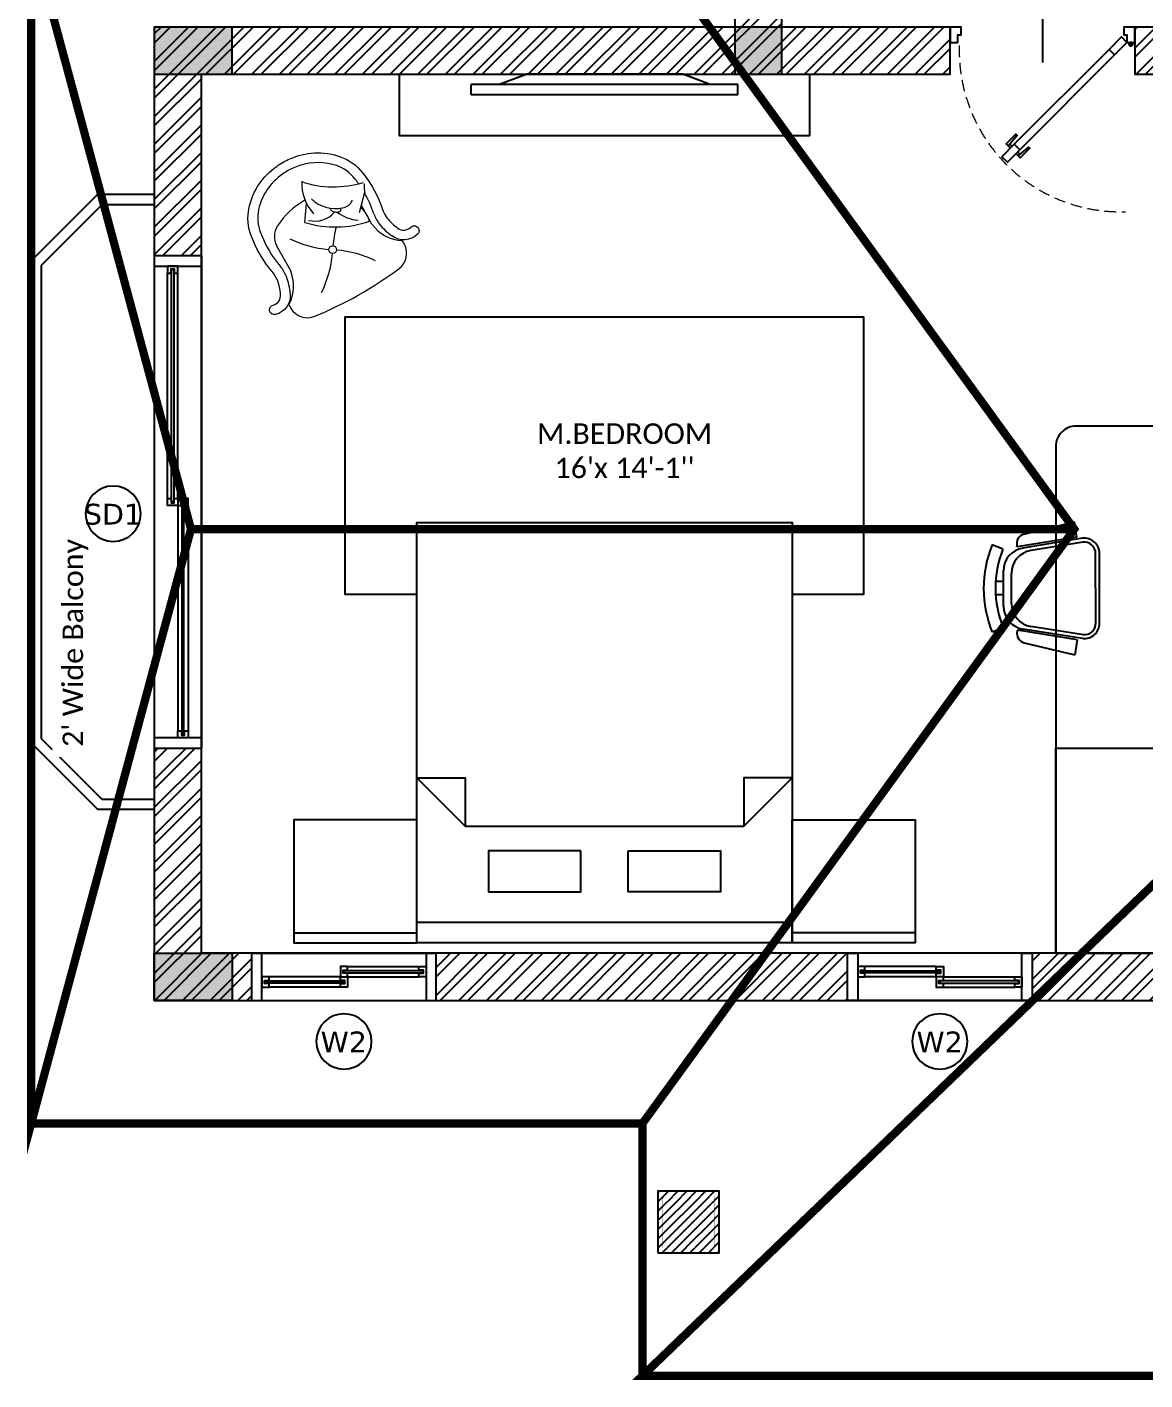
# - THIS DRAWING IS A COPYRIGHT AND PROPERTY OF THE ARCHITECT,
# Model space of a CAD drawing. Header units: millimetres. Extents: x -2842 to 18480, y -2414 to 14540.
# Drawn here: x -620 to 4830, y -1850 to 4745 of the extents above; entities that cross this region are included whole.
import ezdxf
from ezdxf.enums import TextEntityAlignment as Align

# ---------------------------------------------------------------- set-up
doc = ezdxf.new("R2010")
doc.units = ezdxf.units.MM
doc.header["$LTSCALE"] = 150
doc.linetypes.add('DASHED', pattern=[0.75, 0.5, -0.25])
for name, color, linetype in [('ad-Column', 3, 'Continuous'), ('ad-Column Hatch', 125, 'Continuous'), ('ad-Door', 11, 'Continuous'), ('ad-Elevation 10', 8, 'Continuous'), ('ad-Furniture', 8, 'Continuous'), ('ad-MS Columns', 1, 'Continuous'), ('ad-Railing', 6, 'Continuous'), ('ad-RCC', 3, 'Continuous'), ('ad-RCC Hatch', 125, 'Continuous'), ('ad-Text main', 7, 'Continuous'), ('ad-Text Main_Door&window Label', 7, 'Continuous'), ('ad-Wall', 240, 'Continuous'), ('ad-Wall hatch', 8, 'Continuous')]:
    doc.layers.add(name, color=color, linetype=linetype)
for name, color, linetype, true_color in [('ad-Glass Sectionline', 140, 'Continuous', 0x00bfff), ('ad-Primary Roof', 5, 'Continuous', 0x0000ff), ('ad-Secondary Roof', 6, 'Continuous', 0xff00ff)]:
    doc.layers.add(name, color=color, linetype=linetype, true_color=true_color)
doc.styles.add('6 U T S R N_Typical Floor Plan$0$3BHK-E(NB)$0$grid_text', font='verdana.ttf', dxfattribs={"width": 0.9})
doc.styles.add('New Text Style', font='arial.ttf', dxfattribs={"height": 100})
doc.styles.get("Standard").update_dxf_attribs({"font": 'calibril.ttf'})

# ---------------------------------------------------------------- blocks, each defined once
blk = doc.blocks.new('A$Cc8134665')
at = {"layer": 'ad-Furniture', "ltscale": 0.125}
for p, q in [((0, -999.5), (0, 1000.5)), ((50, 650.5), (50, -649.5)), ((100, 650.5), (50, 650.5)), ((100, 650.5), (100, -649.5)), ((50, 515.6), (0, 382)), ((0, 382), (0, -382)), ((50, -515.6), (0, -382)), ((100, -649.5), (50, -649.5))]:
    blk.add_line(p, q, dxfattribs=at)
blk.add_lwpolyline([(0, 1000.5), (300, 1000.5), (300, -999.5), (0, -999.5)], dxfattribs=at)
blk = doc.blocks.new('zw$6C7B')
at = {"layer": 'ad-Furniture'}
for points in [[(0, 2430), (600, 2430), (600, 3030), (0, 3030)], [(0, 600), (2050, 600), (2050, 2430), (0, 2430)], [(450, 1630), (450, 2080), (250, 2080), (250, 1630)], [(450, 1400), (450, 950), (250, 950), (250, 1400)], [(0, 600), (600, 600), (600, 0), (0, 0)]]:
    blk.add_lwpolyline(points, close=True, dxfattribs=at)
for points in [[(50, 3030), (50, 2430)], [(100, 2430), (100, 600)], [(570.2, 835.1), (805.2, 600), (805.2, 835.1), (570.2, 835.1), (570.2, 2194.9), (805.2, 2430), (805.2, 2194.9), (570.2, 2194.9)], [(50, 0), (50, 600)]]:
    blk.add_lwpolyline(points, dxfattribs=at)
at = {"layer": 'ad-Furniture', "color": 33}
blk.add_lwpolyline([(1700, 2430), (1700, 2780), (3050, 2780), (3050, 250), (1700, 250), (1700, 600)], dxfattribs=at)
blk = doc.blocks.new('A$Cf77fbf3b')
at = {"layer": 'ad-Furniture', "color": 33, "lineweight": 9}
for p, q in [((179.5, 35.3), (204.1, 135.2)), ((-87.1, -12.4), (-80, 80.3)), ((204.4, 40.7), (187.9, 69.7)), ((238.9, -20.4), (222.4, 8.8)), ((-157.9, -245), (-224, -128.2))]:
    blk.add_line(p, q, dxfattribs=at)
for points in [[(-159.1, -358.9, -0.376016), (-231, -461.3, -1), (-242.3, -415.2, 0.38153), (-206.4, -363.1, 0.07929), (-221.6, -294.1, 0.092405), (-249.3, -249.8, -0.08731), (-347.6, -80.2, -0.151809), (-359.6, 60.3, -0.19099), (-224.5, 260.6, -0.078219), (-160.2, 297, -0.19099), (81.1, 309.6, -0.151809), (195.4, 227, -0.091746), (293.3, 45.9, 0.074806), (313.8, 8.8, 0.07929), (365.1, -39.7, 0.38153), (428.3, -35.8, -1.000282), (462, -69.2, -0.376018), (337.1, -78.1)], [(36, 56.8, 0.053245), (35.6, 55.3, 0.175914), (36.6, 50.7, 0.103979), (41.9, 45.1, 0.064466), (49.4, 41.3, 0.050626), (59.8, 38.7, 0.050626)], [(59.8, 38.7, 0.050626), (70.5, 38.2, 0.064466), (78.8, 39.8, 0.103979), (85.5, 43.7, 0.175914), (87.8, 47.8, 0.175914), (86.8, 52.4, 0.068381), (83.5, 56.4, 0.064466)], [(-167.9, -410.3), (-160.8, -422.8, 0.020587), (-155.9, -431.7, 0.371699), (-38.4, -469.8, 0.06077), (370.1, -238.6, 0.369279), (397.9, -118.3, 0.020587), (392.8, -109.5), (385.7, -97)]]:
    blk.add_lwpolyline(points, format="xyb", dxfattribs=at)
blk.add_circle((47.7, -145.5), 19, dxfattribs=at)
for centre, radius, start, end in [((-23.5, -1.1), 280.4, 71.38368, 114.98579), ((5.3, 84.6), 190, 36.85519, 71.38368), ((-39.4, -10), 280.4, 124.01896, 167.62108), ((-76.8, 74.6), 190, 110.05593, 128.94883), ((-247.1, -129.3), 520.6, 35.92444, 39.0259), ((53.1, 659.9), 498.8, 251.58749, 286.9345), ((109.4, 175.5), 212, 176.31126, 223.27492), ((413.7, 161.8), 212, 176.44347, 189.43913), ((100, -237.9), 382.7, 119.27515, 147.0375), ((61, 219.8), 165, 225.48876, 282.39729), ((87.5, 119.6), 61.6, 278.3523, 336.88137), ((-247.1, -129.3), 520.6, 17.73835, 30.10175), ((-127.6, 9.3), 190, 167.62108, 202.14956), ((-39.2, 122.6), 128.7, 256.04488, 319.41678), ((184, 179.4), 181.1, 231.22158, 266.19704), ((107.1, -35.4), 123.5, 13.81583, 50.19066), ((426.8, 95.6), 190, 200.42204, 217.5344), ((185.6, 115.6), 520.6, 199.97886, 221.2664), ((-141.4, -81.4), 95, 147.0375, 209.50238), ((60.3, 464.1), 498.8, 252.81249, 289.53051), ((591.9, -173.1), 544.9, 165.2736, 175.0907), ((399.8, 98.5), 200.1, 216.46793, 266.65835), ((491.4, 145.3), 271.5, 217.5344, 235.36729), ((75.4, 398.8), 544.9, 244.23329, 265.0907), ((-496.5, -117.8), 544.9, 334.23329, 355.0907), ((20, -689.7), 544.9, 64.23329, 85.0907), ((-354.2, -346.3), 190, 21.47036, 38.58271), ((-342.7, -321.7), 200.1, 332.34641, 22.53683), ((-430, -376.1), 271.5, 3.63747, 21.47036)]:
    blk.add_arc(centre, radius, start, end, dxfattribs=at)
blk = doc.blocks.new('A$Cb8966b9a')
at = {"layer": 'ad-Furniture', "color": 33}
for p, q in [((-403.5, 205.2), (-169.5, 301.8)), ((-146.5, 230.5), (-169.5, 301.8)), ((-146.5, 230.5), (-427.2, 139.8)), ((-118.7, 228.7), (-399.4, 138)), ((-113, 210.9), (-359, 131.3)), ((-427.2, 139.8), (-429, 144.1)), ((7.4, -170.5), (-44.4, 164.8)), ((25.9, -167.6), (-25.9, 167.6)), ((-494.1, 117.2), (-549.9, 130.5)), ((-449.5, -157), (-475.9, 13.9)), ((-413, -138.5), (-435.5, 7.2)), ((-506.1, -41.2), (-468.3, -35.4)), ((-496.7, -105.7), (-458.3, -99.8)), ((-435.6, -261), (-484.8, -290.5)), ((-365, -262.3), (-365.4, -266.9)), ((-70, -264), (-365, -262.3)), ((-44.1, -253.9), (-339.1, -252.2)), ((-44, -235.2), (-302.6, -233.7)), ((-322.7, -317.5), (-70.4, -338.9)), ((-70, -264), (-70.4, -338.9))]:
    blk.add_line(p, q, dxfattribs=at)
for centre, radius, start, end in [((-385.7, 161.9), 46.8, 112.4281, 202.4281), ((-100, 156.2), 74.9, 8.79143, 104.50202), ((-100, 156.2), 56.2, 8.79143, 104.50202), ((-364.9, 31), 112.4, 107.9151, 188.79143), ((0, 0), 565.1, 166.65054, 210.93231), ((0, 0), 507.8, 166.65054, 210.93231), ((-324.5, 24.4), 112.4, 107.9151, 188.79143), ((-338.4, -139.8), 112.4, 188.79143, 269.66775), ((-301.9, -121.3), 112.4, 188.79143, 269.66775), ((-48.1, -179.1), 56.2, 273.08083, 8.79143), ((-48.1, -179.1), 74.9, 273.08083, 8.79143), ((-318.7, -270.9), 46.8, 175.15476, 265.15476)]:
    blk.add_arc(centre, radius, start, end, dxfattribs=at)
blk = doc.blocks.new('zw$66EE')
at = {"layer": 'ad-Furniture'}
blk.add_lwpolyline([(4395, 230), (4995, 230), (4995, 2800), (4495, 2800, 0.414214), (4395, 2700)], format="xyb", close=True, dxfattribs=at)
blk.add_lwpolyline([(4395, 230), (4395, 1230), (4995, 1230), (4995, 230)], close=True, dxfattribs=at)
for name, p, rotation in [('A$Cc8134665', (2194.5, 4515), 270), ('A$Cf77fbf3b', (822, 3805), 359.9999999999998), ('A$Cb8966b9a', (4608.6, 2008.9), 351.3523594200168)]:
    blk.add_blockref(name, p, dxfattribs=dict(at, rotation=rotation))
at = {"layer": 'ad-Furniture', "xscale": -1, "rotation": 270}
blk.add_blockref('zw$6C7B', (680, 280), dxfattribs=at)
blk = doc.blocks.new('6 U T S R N_Typical Floor Plan$0$ad_Window Tag')
blk.add_circle((0, 0), 150)
at = {"style": '6 U T S R N_Typical Floor Plan$0$3BHK-E(NB)$0$grid_text', "width": 0.9}
blk.add_attdef('D1', text='', height=125, dxfattribs=at).set_placement((0, 0), align=Align.MIDDLE_CENTER)
blk = doc.blocks.new('zw$6540')
at = {"layer": 'ad-Text Main_Door&window Label'}
ref = blk.add_blockref('6 U T S R N_Typical Floor Plan$0$ad_Window Tag', (925, -200), dxfattribs=dict(at, xscale=-0.9, yscale=0.9, zscale=0.9))
ref.add_attrib('D1', 'W2', dxfattribs={"height": 101.25, "rotation": 2160, "style": '6 U T S R N_Typical Floor Plan$0$3BHK-E(NB)$0$grid_text'}).set_placement((924, -202.1), align=Align.MIDDLE_CENTER)
ref = blk.add_blockref('6 U T S R N_Typical Floor Plan$0$ad_Window Tag', (3830, -200), dxfattribs=dict(at, xscale=-0.9, yscale=0.9, zscale=0.9))
ref.add_attrib('D1', 'W2', dxfattribs={"height": 101.25, "rotation": 2160, "style": '6 U T S R N_Typical Floor Plan$0$3BHK-E(NB)$0$grid_text'}).set_placement((3829, -202.1), align=Align.MIDDLE_CENTER)
at = {"layer": 'ad-Text main', "insert": (-384.4, 2354.5), "char_height": 100, "width": 2237.11, "attachment_point": 5, "rotation": 90, "bg_fill": 2}
blk.add_mtext("\\pxqd;2' Wide Balcony", dxfattribs=at)
at = {"layer": 'ad-Text main', "insert": (2293.2, 2679.1), "char_height": 100, "width": 1741.287, "attachment_point": 5, "bg_fill": 2}
blk.add_mtext("M.BEDROOM^J16'x 14'-1''", dxfattribs=at)
at = {"layer": 'ad-Text Main_Door&window Label'}
ref = blk.add_blockref('6 U T S R N_Typical Floor Plan$0$ad_Window Tag', (-200, 2372.5), dxfattribs=dict(at, xscale=-0.9, yscale=0.9, zscale=0.9))
ref.add_attrib('D1', 'SD1', dxfattribs={"height": 101.25, "rotation": 2160, "style": '6 U T S R N_Typical Floor Plan$0$3BHK-E(NB)$0$grid_text'}).set_placement((-201, 2370.4), align=Align.MIDDLE_CENTER)
blk = doc.blocks.new('*U164')
for p, q in [((-8.3, -111.1), (-41.7, -111.1)), ((-25, -127.8), (-25, -94.4)), ((-811.3, -760.8), (-796.4, -775.7)), ((-746.2, -826), (-761.1, -811.1))]:
    blk.add_line(p, q)
for points in [[(-1150, -100), (-1150, -50), (-1128.6, -50), (-1128.6, -35.7), (-1128.6, 0), (-1200, 0), (-1200, -100)], [(-50, -100), (0, -100), (0, 0), (-71.4, 0), (-71.4, -35.7), (-71.4, -50), (-50, -50)], [(-50, -100), (-130.8, -180.8), (-166.2, -145.5), (-85.4, -64.6)], [(-130.8, -180.8), (-747, -797), (-782.4, -761.6), (-166.2, -145.5)], [(-827.8, -877.8), (-747, -797), (-782.4, -761.6), (-863.2, -842.5)]]:
    blk.add_lwpolyline(points, close=True)
for points in [[(-808.2, -787.5), (-835.7, -760), (-772.9, -697.2), (-765, -705), (-822, -773.7)], [(-772.8, -822.8), (-745.4, -850.3), (-682.5, -787.5), (-690.4, -779.7), (-759, -836.7)]]:
    blk.add_lwpolyline(points)
blk.add_circle((-25, -111.1), 11.1)
at = {"color": 8, "linetype": 'DASHED', "lineweight": 0}
blk.add_arc((-93.1, -153.1), 1047.4, 178.18808, 271.81192, dxfattribs=at)
at = {"layer": 'ad-Text Main_Door&window Label'}
blk.add_line((-600, 125), (-600, -230), dxfattribs=at)
blk.add_circle((-600.3, 245), 120, dxfattribs=at)
at = {"layer": 'ad-Text Main_Door&window Label', "style": 'New Text Style'}
blk.add_attdef('D1', text='', height=100, dxfattribs=at).set_placement((-600.3, 245), align=Align.MIDDLE_CENTER)
blk = doc.blocks.new('$ZCDB_AUDIT_GENERATED_C77D')
blk.add_wipeout([(0, 230), (2400, 230), (2400, 0), (0, 0)]).dxf.layer = 'ad-Elevation 10'
at = {"layer": 'ad-Elevation 10'}
for points in [[(2400, 230), (0, 230)], [(2400, 0), (0, 0)]]:
    blk.add_lwpolyline(points, dxfattribs=at)
for points in [[(50, 0), (50, 230), (0, 230), (0, 0)], [(2350, 0), (2400, 0), (2400, 230), (2350, 230)], [(1217.5, 133), (1217.5, 115), (1182.5, 115), (1182.5, 165), (1217.5, 165), (1217.5, 147), (1195.5, 147), (1195.5, 133)], [(2315, 133), (2315, 115), (2350, 115), (2350, 165), (2315, 165), (2315, 147), (2337, 147), (2337, 133)], [(85, 83), (85, 65), (50, 65), (50, 115), (85, 115), (85, 97), (63, 97), (63, 83)], [(1182.5, 83), (1182.5, 65), (1217.5, 65), (1217.5, 115), (1182.5, 115), (1182.5, 97), (1204.5, 97), (1204.5, 83)]]:
    blk.add_lwpolyline(points, close=True, dxfattribs=at)
at = {"layer": 'ad-Glass Sectionline'}
for points in [[(1200, 145), (2335, 145), (2335, 135), (1200, 135)], [(1200, 95), (65, 95), (65, 85), (1200, 85)]]:
    blk.add_lwpolyline(points, close=True, dxfattribs=at)
for points in [[(1217.5, 165), (2315, 165)], [(1182.5, 115), (85, 115)], [(1217.5, 115), (2315, 115)], [(1182.5, 65), (85, 65)]]:
    blk.add_lwpolyline(points, dxfattribs=at)
blk = doc.blocks.new('*U79')
blk.add_blockref('$ZCDB_AUDIT_GENERATED_C77D', (0, 0))
blk = doc.blocks.new('$ZCDB_AUDIT_GENERATED_C7DC')
blk.add_wipeout([(0, 230), (900, 230), (900, 0), (0, 0)]).dxf.layer = 'ad-Elevation 10'
at = {"layer": 'ad-Elevation 10'}
for points in [[(900, 230), (0, 230)], [(900, 0), (0, 0)]]:
    blk.add_lwpolyline(points, dxfattribs=at)
for points in [[(50, 0), (50, 230), (0, 230), (0, 0)], [(850, 0), (900, 0), (900, 230), (850, 230)], [(467.5, 133), (467.5, 115), (432.5, 115), (432.5, 165), (467.5, 165), (467.5, 147), (445.5, 147), (445.5, 133)], [(815, 133), (815, 115), (850, 115), (850, 165), (815, 165), (815, 147), (837, 147), (837, 133)], [(85, 83), (85, 65), (50, 65), (50, 115), (85, 115), (85, 97), (63, 97), (63, 83)], [(432.5, 83), (432.5, 65), (467.5, 65), (467.5, 115), (432.5, 115), (432.5, 97), (454.5, 97), (454.5, 83)]]:
    blk.add_lwpolyline(points, close=True, dxfattribs=at)
at = {"layer": 'ad-Glass Sectionline'}
for points in [[(450, 145), (835, 145), (835, 135), (450, 135)], [(450, 95), (65, 95), (65, 85), (450, 85)]]:
    blk.add_lwpolyline(points, close=True, dxfattribs=at)
for points in [[(467.5, 165), (815, 165)], [(432.5, 115), (85, 115)], [(467.5, 115), (815, 115)], [(432.5, 65), (85, 65)]]:
    blk.add_lwpolyline(points, dxfattribs=at)
blk = doc.blocks.new('*U80')
blk.add_blockref('$ZCDB_AUDIT_GENERATED_C7DC', (0, 0))
blk = doc.blocks.new('zw$6266')
at = {"layer": 'ad-Wall hatch', "transparency": 33554610}
h = blk.add_hatch(dxfattribs=at)
h.set_pattern_fill('ANSI32', color=256, scale=10)
h.set_pattern_definition([(45, (388744.33, 102900.03), (-67.35192, 67.35192), []), (45, (388789.235, 102900.03), (-67.35192, 67.35192), [])])
h.paths.add_polyline_path([(230, 8875), (230, 9105), (0, 9105), (0, 8645), (2830, 8645), (2830, 4745), (0, 4745), (0, 0), (9240, 0), (9240, 230), (8540, 230), (8540, 4745), (4780, 4745), (4780, 4515), (4995, 4515), (4995, 3930), (5110, 3930), (5110, 4630), (8310, 4630), (8310, 3130), (6860, 3130), (6860, 3015), (8310, 3015), (8310, 230), (5110, 230), (5110, 3015), (6060, 3015), (6060, 3130), (4995, 3130), (4995, 230), (230, 230), (230, 4515), (3880, 4515), (3880, 4745), (3060, 4745), (3060, 8875)])
at = {"layer": 'ad-Railing', "elevation": 0}
for points in [[(0, 930), (-275, 930), (-600, 1255), (-600, 3605), (-275, 3930), (0, 3930)], [(0, 980), (-254.3, 980), (-550, 1275.7), (-550, 3584.3), (-254.3, 3880), (0, 3880)]]:
    blk.add_lwpolyline(points, dxfattribs=at)
at = {"layer": 'ad-Door', "ltscale": 5, "xscale": 0.7499999997027537, "yscale": 0.7499999997027537, "zscale": 0.7499999997027537}
blk.add_blockref('*U164', (4780, 4745), dxfattribs=at).add_auto_attribs({'D1': 'D1'})
for name, p, rotation in [('*U79', (230, 1230), 90), ('*U80', (1375, 230), 179.9999999999999)]:
    blk.add_blockref(name, p, dxfattribs=dict(rotation=rotation))
at = {"xscale": -1, "rotation": 179.9999999999999}
blk.add_blockref('*U80', (3380, 230), dxfattribs=at)
at = {"layer": 'ad-Wall'}
for points in [[(2830, 8645), (2830, 4745), (0, 4745), (0, 0), (9240, 0)], [(8540, 4745), (4780, 4745), (4780, 4515), (4995, 4515)], [(4995, 230), (230, 230), (230, 4515), (3880, 4515), (3880, 4745), (3060, 4745), (3060, 8875)]]:
    blk.add_lwpolyline(points, dxfattribs=at)
blk = doc.blocks.new('zw$B0BD')
blk.add_wipeout([(0, 0), (250, 0), (250, -250), (0, -250)])
at = {"layer": 'ad-MS Columns'}
h = blk.add_hatch(dxfattribs=at)
h.set_pattern_fill('ANSI31', color=256, scale=10)
h.set_pattern_definition([(45, (4e-12, -250), (-22.4506, 22.4506), [])])
h.paths.add_polyline_path([(0, 0), (250, 0), (250, -250), (0, -250)])
at = {"layer": 'ad-MS Columns', "const_width": 1}
blk.add_lwpolyline([(0, 0), (250, 0), (250, -250), (0, -250)], close=True, dxfattribs=at)
blk = doc.blocks.new('A$Cc8f236af')
at = {"layer": 'ad-MS Columns'}
blk.add_blockref('zw$B0BD', (-9640, -14575), dxfattribs=at)
blk = doc.blocks.new('A$Ca594aa6c')
at = {"layer": 'ad-Primary Roof', "linetype": 'DASHED', "ltscale": 2, "const_width": 40}
blk.add_lwpolyline([(12570, -15450), (2380, -15450), (7475, -10550)], close=True, dxfattribs=at)
blk.add_lwpolyline([(2380, -15450), (2380, -14220)], dxfattribs=at)
at = {"layer": 'ad-Secondary Roof', "linetype": 'DASHED', "ltscale": 2, "const_width": 40}
for points in [[(-600, -8425), (179.3, -11322.5), (-600, -14220)], [(2380, -8425), (4485.4, -11322.5), (2380, -14220), (-600, -14220), (-600, -8425)]]:
    blk.add_lwpolyline(points, close=True, dxfattribs=at)
blk.add_lwpolyline([(179.3, -11322.5), (4485.4, -11322.5)], dxfattribs=at)
blk = doc.blocks.new('1625W-Roof Plan')
at = {"rotation": 360}
blk.add_blockref('A$Ca594aa6c', (0, 13620), dxfattribs=at)
blk = doc.blocks.new('zw$6AA0')
at = {"layer": 'ad-Column Hatch', "transparency": 33554687}
h = blk.add_hatch(color=256, dxfattribs=at)
h.dxf.hatch_style = 1
h.paths.add_polyline_path([(0, -230), (380, -230), (380, 0), (0, 0)])
at = {"layer": 'ad-Column'}
blk.add_lwpolyline([(0, -230), (380, -230), (380, 0), (0, 0)], close=True, dxfattribs=at)
blk = doc.blocks.new('zw$C199')
at = {"layer": 'ad-Column Hatch', "transparency": 33554687}
h = blk.add_hatch(color=256, dxfattribs=at)
h.dxf.hatch_style = 1
h.paths.add_polyline_path([(0, 0), (230, 0), (230, 230), (0, 230)])
at = {"layer": 'ad-Column'}
blk.add_lwpolyline([(0, 0), (230, 0), (230, 230), (0, 230)], close=True, dxfattribs=at)
blk = doc.blocks.new('A$C42b14ea2')
at = {"layer": 'ad-RCC Hatch', "transparency": 33554687}
h = blk.add_hatch(dxfattribs=at)
h.set_pattern_fill('ANSI31', color=256, scale=10)
h.set_pattern_definition([(45, (13250, 8645), (-22.45064, 22.45064), [])])
h.paths.add_polyline_path([(0, 0), (300, 0), (300, 300), (0, 300)])
at = {"layer": 'ad-RCC'}
blk.add_lwpolyline([(0, 0), (300, 0), (300, 300), (0, 300)], close=True, dxfattribs=at)
blk = doc.blocks.new('1625W_Columns')
at = {"layer": 'ad-Column'}
for name, p, rotation in [('zw$6AA0', (0, 4745), 359.9999999999993), ('zw$C199', (2830, 4515), 359.9999999999999)]:
    blk.add_blockref(name, p, dxfattribs=dict(at, rotation=rotation))
at = {"layer": 'ad-Column', "xscale": -1, "rotation": 179.9999999999999}
blk.add_blockref('zw$6AA0', (0, 0), dxfattribs=at)
at = {"layer": 'ad-RCC'}
blk.add_blockref('A$C42b14ea2', (2455, -1230), dxfattribs=at)

msp = doc.modelspace()

# ---------------------------------------------------------------- block references
at = {"layer": 'ad-Furniture'}
msp.add_blockref('zw$66EE', (0, 0), dxfattribs=at)

# ---------------------------------------------------------------- next in the draw order: block references
msp.add_blockref('zw$6266', (0, 0))

# ---------------------------------------------------------------- next in the draw order: block references
msp.add_blockref('1625W-Roof Plan', (0, 0))

# ---------------------------------------------------------------- next in the draw order: block references
msp.add_blockref('1625W_Columns', (0, 0))

# ---------------------------------------------------------------- next in the draw order: block references
at = {"layer": 'ad-MS Columns'}
msp.add_blockref('A$Cc8f236af', (12120, 13620), dxfattribs=at)

# ---------------------------------------------------------------- next in the draw order: block references
at = {"layer": 'ad-Text main'}
msp.add_blockref('zw$6540', (0, 0), dxfattribs=at)

doc.saveas('drawing.dxf')
